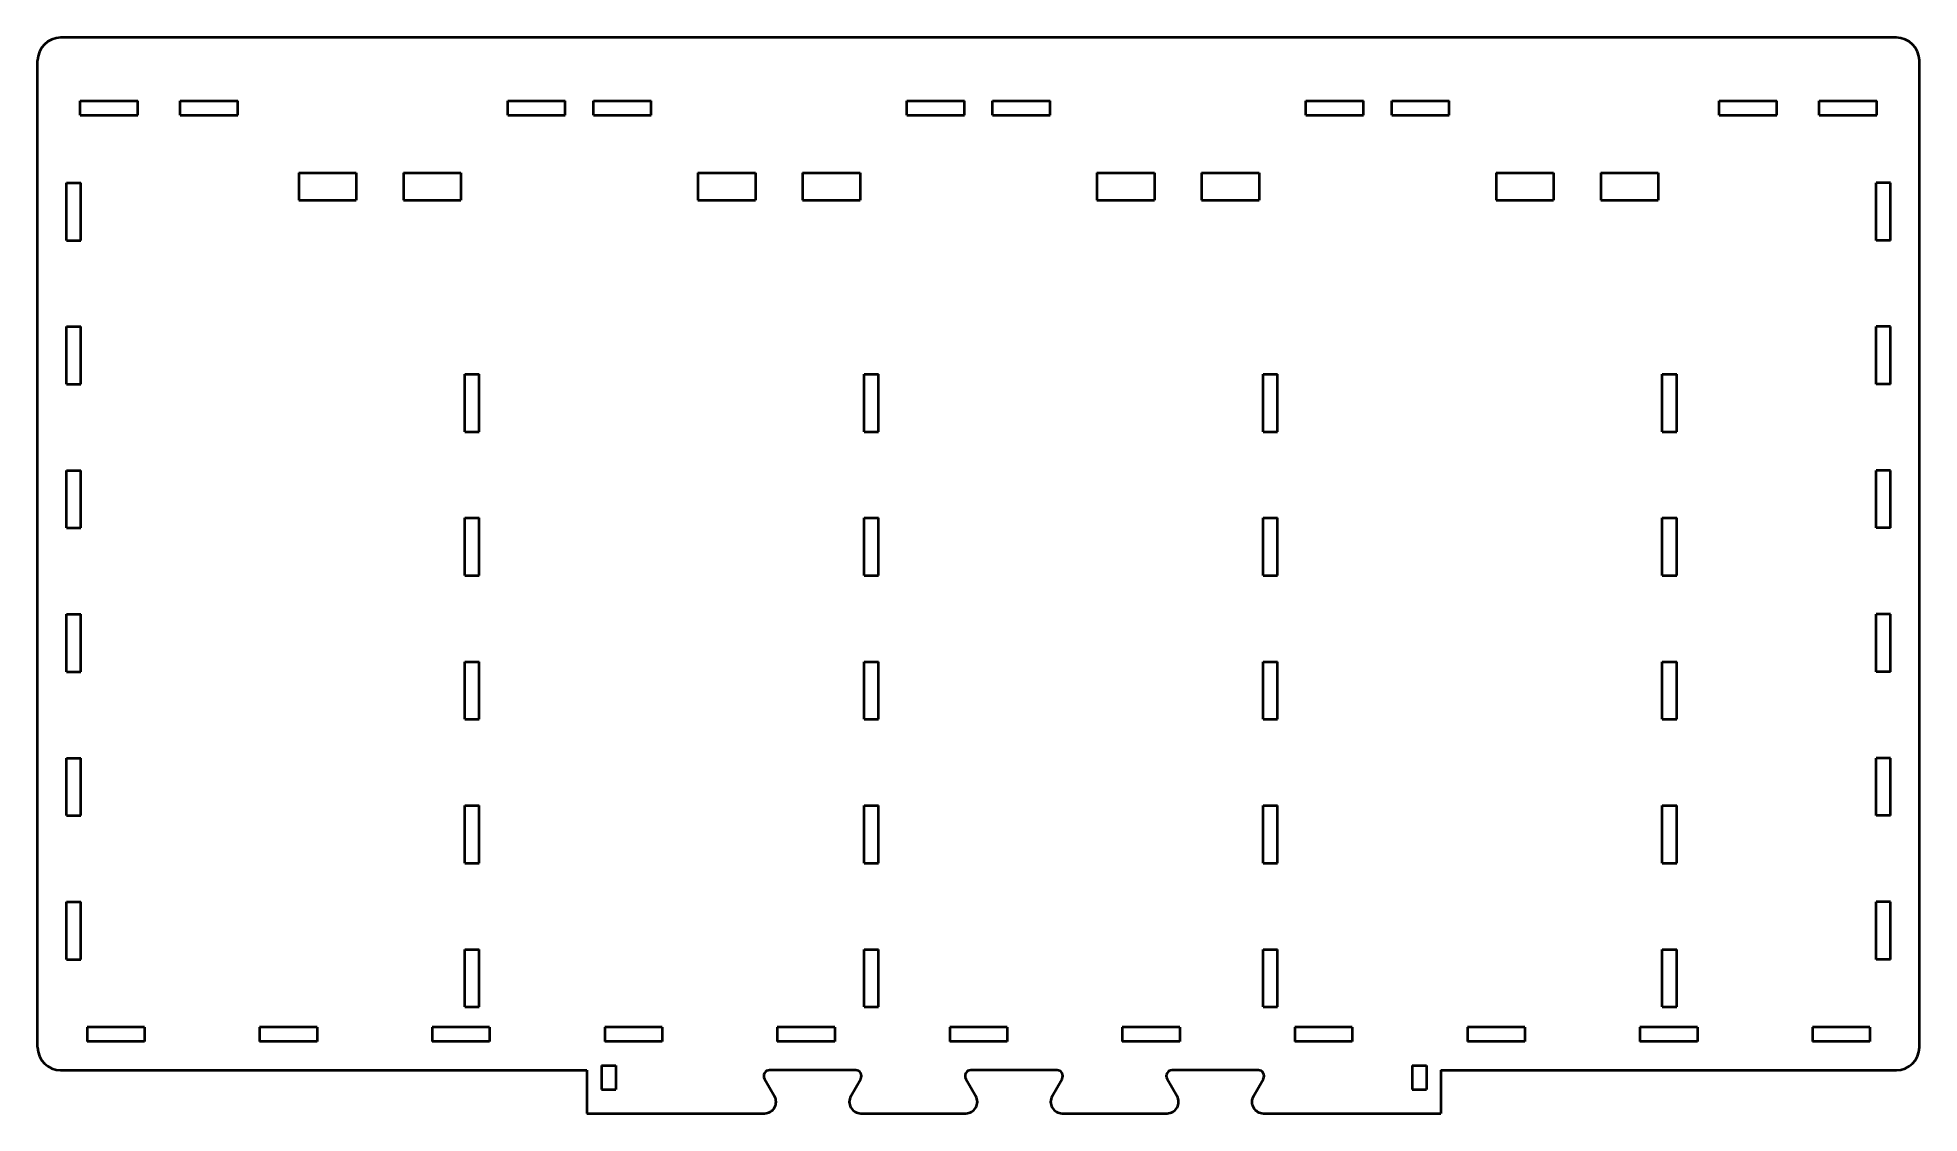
# Model space of a CAD drawing. Header units: inches. Extents: x -13.4 to 3, y -1.5 to 7.8.
import ezdxf

# ---------------------------------------------------------------- set-up
doc = ezdxf.new("R2010")
doc.units = ezdxf.units.IN
doc.header["$MEASUREMENT"] = 0
doc.layers.add('Visible', color=7, linetype='Continuous', lineweight=40)

msp = doc.modelspace()

# ---------------------------------------------------------------- linework, layer by layer
at = {"layer": 'Visible'}
for p, q in [((2.775, 7.8), (-13.185, 7.8)), ((-13.385, -0.975), (-13.385, 7.6)), ((2.975, -0.975), (2.975, 7.6)), ((-13.015, 7.126), (-13.015, 7.251)), ((-13.015, 7.251), (-12.515, 7.251)), ((-12.515, 7.126), (-12.515, 7.251)), ((-12.145, 7.126), (-12.145, 7.251)), ((-12.145, 7.251), (-11.645, 7.251)), ((-11.645, 7.126), (-11.645, 7.251)), ((-9.298, 7.126), (-9.298, 7.251)), ((-9.298, 7.251), (-8.798, 7.251)), ((-8.798, 7.126), (-8.798, 7.251)), ((-8.552, 7.126), (-8.552, 7.251)), ((-8.552, 7.251), (-8.052, 7.251)), ((-8.052, 7.126), (-8.052, 7.251)), ((-5.828, 7.126), (-5.828, 7.251)), ((-5.828, 7.251), (-5.328, 7.251)), ((-5.328, 7.126), (-5.328, 7.251)), ((-5.082, 7.126), (-5.082, 7.251)), ((-5.082, 7.251), (-4.582, 7.251)), ((-4.582, 7.126), (-4.582, 7.251)), ((-2.358, 7.126), (-2.358, 7.251)), ((-2.358, 7.251), (-1.858, 7.251)), ((-1.858, 7.126), (-1.858, 7.251)), ((-1.612, 7.126), (-1.612, 7.251)), ((-1.612, 7.251), (-1.112, 7.251)), ((-1.112, 7.126), (-1.112, 7.251)), ((1.235, 7.126), (1.235, 7.251)), ((1.235, 7.251), (1.735, 7.251)), ((1.735, 7.126), (1.735, 7.251)), ((2.105, 7.126), (2.105, 7.251)), ((2.105, 7.251), (2.605, 7.251)), ((2.605, 7.126), (2.605, 7.251)), ((-13.015, 7.126), (-12.515, 7.126)), ((-12.145, 7.126), (-11.645, 7.126)), ((-9.298, 7.126), (-8.798, 7.126)), ((-8.552, 7.126), (-8.052, 7.126)), ((-5.828, 7.126), (-5.328, 7.126)), ((-5.082, 7.126), (-4.582, 7.126)), ((-2.358, 7.126), (-1.858, 7.126)), ((-1.612, 7.126), (-1.112, 7.126)), ((1.235, 7.126), (1.735, 7.126)), ((2.105, 7.126), (2.605, 7.126)), ((-11.115, 6.626), (-11.115, 6.387)), ((-11.115, 6.626), (-10.615, 6.626)), ((-10.615, 6.626), (-10.615, 6.387)), ((-10.205, 6.626), (-10.205, 6.387)), ((-10.205, 6.626), (-9.705, 6.626)), ((-9.705, 6.626), (-9.705, 6.387)), ((-7.645, 6.626), (-7.645, 6.387)), ((-7.645, 6.626), (-7.145, 6.626)), ((-7.145, 6.626), (-7.145, 6.387)), ((-6.735, 6.626), (-6.735, 6.387)), ((-6.735, 6.626), (-6.235, 6.626)), ((-6.235, 6.626), (-6.235, 6.387)), ((-4.175, 6.626), (-4.175, 6.387)), ((-4.175, 6.626), (-3.675, 6.626)), ((-3.675, 6.626), (-3.675, 6.387)), ((-3.265, 6.626), (-3.265, 6.387)), ((-3.265, 6.626), (-2.765, 6.626)), ((-2.765, 6.626), (-2.765, 6.387)), ((-0.705, 6.626), (-0.705, 6.387)), ((-0.705, 6.626), (-0.205, 6.626)), ((-0.205, 6.626), (-0.205, 6.387)), ((0.205, 6.626), (0.205, 6.387)), ((0.205, 6.626), (0.705, 6.626)), ((0.705, 6.626), (0.705, 6.387)), ((-13.135, 6.038), (-13.135, 6.538)), ((-13.135, 6.538), (-13.01, 6.538)), ((-13.01, 6.038), (-13.01, 6.538)), ((-11.115, 6.387), (-10.615, 6.387)), ((-10.205, 6.387), (-9.705, 6.387)), ((-7.645, 6.387), (-7.145, 6.387)), ((-6.735, 6.387), (-6.235, 6.387)), ((-4.175, 6.387), (-3.675, 6.387)), ((-3.265, 6.387), (-2.765, 6.387)), ((-0.705, 6.387), (-0.205, 6.387)), ((0.205, 6.387), (0.705, 6.387)), ((2.6, 6.038), (2.6, 6.538)), ((2.725, 6.538), (2.6, 6.538)), ((2.725, 6.038), (2.725, 6.538)), ((-13.135, 6.038), (-13.01, 6.038)), ((2.725, 6.038), (2.6, 6.038)), ((-13.135, 4.788), (-13.135, 5.288)), ((-13.135, 5.288), (-13.01, 5.288)), ((-13.01, 4.788), (-13.01, 5.288)), ((2.6, 4.788), (2.6, 5.288)), ((2.725, 5.288), (2.6, 5.288)), ((2.725, 4.788), (2.725, 5.288)), ((-13.135, 4.788), (-13.01, 4.788)), ((-9.67, 4.375), (-9.67, 4.875)), ((-9.67, 4.875), (-9.545, 4.875)), ((-9.545, 4.375), (-9.545, 4.875)), ((-6.2, 4.375), (-6.2, 4.875)), ((-6.2, 4.875), (-6.075, 4.875)), ((-6.075, 4.375), (-6.075, 4.875)), ((-2.73, 4.375), (-2.73, 4.875)), ((-2.73, 4.875), (-2.605, 4.875)), ((-2.605, 4.375), (-2.605, 4.875)), ((0.74, 4.375), (0.74, 4.875)), ((0.74, 4.875), (0.865, 4.875)), ((0.865, 4.375), (0.865, 4.875)), ((2.725, 4.788), (2.6, 4.788)), ((-9.67, 4.375), (-9.545, 4.375)), ((-6.2, 4.375), (-6.075, 4.375)), ((-2.73, 4.375), (-2.605, 4.375)), ((0.74, 4.375), (0.865, 4.375)), ((-13.135, 3.538), (-13.135, 4.038)), ((-13.135, 4.038), (-13.01, 4.038)), ((-13.01, 3.538), (-13.01, 4.038)), ((2.6, 3.538), (2.6, 4.038)), ((2.725, 4.038), (2.6, 4.038)), ((2.725, 3.538), (2.725, 4.038)), ((-9.67, 3.125), (-9.67, 3.625)), ((-9.67, 3.625), (-9.545, 3.625)), ((-9.545, 3.125), (-9.545, 3.625)), ((-6.2, 3.125), (-6.2, 3.625)), ((-6.2, 3.625), (-6.075, 3.625)), ((-6.075, 3.125), (-6.075, 3.625)), ((-2.73, 3.125), (-2.73, 3.625)), ((-2.73, 3.625), (-2.605, 3.625)), ((-2.605, 3.125), (-2.605, 3.625)), ((0.74, 3.125), (0.74, 3.625)), ((0.74, 3.625), (0.865, 3.625)), ((0.865, 3.125), (0.865, 3.625)), ((-13.135, 3.538), (-13.01, 3.538)), ((2.725, 3.538), (2.6, 3.538)), ((-9.67, 3.125), (-9.545, 3.125)), ((-6.2, 3.125), (-6.075, 3.125)), ((-2.73, 3.125), (-2.605, 3.125)), ((0.74, 3.125), (0.865, 3.125)), ((-13.135, 2.288), (-13.135, 2.788)), ((-13.135, 2.788), (-13.01, 2.788)), ((-13.01, 2.288), (-13.01, 2.788)), ((2.6, 2.288), (2.6, 2.788)), ((2.725, 2.788), (2.6, 2.788)), ((2.725, 2.288), (2.725, 2.788)), ((-9.67, 1.875), (-9.67, 2.375)), ((-9.67, 2.375), (-9.545, 2.375)), ((-9.545, 1.875), (-9.545, 2.375)), ((-6.2, 1.875), (-6.2, 2.375)), ((-6.2, 2.375), (-6.075, 2.375)), ((-6.075, 1.875), (-6.075, 2.375)), ((-2.73, 1.875), (-2.73, 2.375)), ((-2.73, 2.375), (-2.605, 2.375)), ((-2.605, 1.875), (-2.605, 2.375)), ((0.74, 1.875), (0.74, 2.375)), ((0.74, 2.375), (0.865, 2.375)), ((0.865, 1.875), (0.865, 2.375)), ((-13.135, 2.288), (-13.01, 2.288)), ((2.725, 2.288), (2.6, 2.288)), ((-9.67, 1.875), (-9.545, 1.875)), ((-6.2, 1.875), (-6.075, 1.875)), ((-2.73, 1.875), (-2.605, 1.875)), ((0.74, 1.875), (0.865, 1.875)), ((-13.135, 1.038), (-13.135, 1.538)), ((-13.135, 1.538), (-13.01, 1.538)), ((-13.01, 1.038), (-13.01, 1.538)), ((2.6, 1.038), (2.6, 1.538)), ((2.725, 1.538), (2.6, 1.538)), ((2.725, 1.038), (2.725, 1.538)), ((-13.135, 1.038), (-13.01, 1.038)), ((-9.67, 0.625), (-9.67, 1.125)), ((-9.67, 1.125), (-9.545, 1.125)), ((-9.545, 0.625), (-9.545, 1.125)), ((-6.2, 0.625), (-6.2, 1.125)), ((-6.2, 1.125), (-6.075, 1.125)), ((-6.075, 0.625), (-6.075, 1.125)), ((-2.73, 0.625), (-2.73, 1.125)), ((-2.73, 1.125), (-2.605, 1.125)), ((-2.605, 0.625), (-2.605, 1.125)), ((0.74, 0.625), (0.74, 1.125)), ((0.74, 1.125), (0.865, 1.125)), ((0.865, 0.625), (0.865, 1.125)), ((2.725, 1.038), (2.6, 1.038)), ((-9.67, 0.625), (-9.545, 0.625)), ((-6.2, 0.625), (-6.075, 0.625)), ((-2.73, 0.625), (-2.605, 0.625)), ((0.74, 0.625), (0.865, 0.625)), ((-13.135, -0.212), (-13.135, 0.288)), ((-13.135, 0.288), (-13.01, 0.288)), ((-13.01, -0.212), (-13.01, 0.288)), ((2.6, -0.212), (2.6, 0.288)), ((2.725, 0.288), (2.6, 0.288)), ((2.725, -0.212), (2.725, 0.288)), ((-9.67, -0.625), (-9.67, -0.125)), ((-9.67, -0.125), (-9.545, -0.125)), ((-9.545, -0.625), (-9.545, -0.125)), ((-6.2, -0.625), (-6.2, -0.125)), ((-6.2, -0.125), (-6.075, -0.125)), ((-6.075, -0.625), (-6.075, -0.125)), ((-2.73, -0.625), (-2.73, -0.125)), ((-2.73, -0.125), (-2.605, -0.125)), ((-2.605, -0.625), (-2.605, -0.125)), ((0.74, -0.625), (0.74, -0.125)), ((0.74, -0.125), (0.865, -0.125)), ((0.865, -0.625), (0.865, -0.125)), ((-13.135, -0.212), (-13.01, -0.212)), ((2.725, -0.212), (2.6, -0.212)), ((-9.67, -0.625), (-9.545, -0.625)), ((-6.2, -0.625), (-6.075, -0.625)), ((-2.73, -0.625), (-2.605, -0.625)), ((0.74, -0.625), (0.865, -0.625)), ((-12.455, -0.8), (-12.955, -0.8)), ((-12.955, -0.8), (-12.955, -0.925)), ((-12.455, -0.8), (-12.455, -0.925)), ((-10.955, -0.8), (-11.455, -0.8)), ((-11.455, -0.8), (-11.455, -0.925)), ((-10.955, -0.8), (-10.955, -0.925)), ((-9.455, -0.8), (-9.955, -0.8)), ((-9.955, -0.8), (-9.955, -0.925)), ((-9.455, -0.8), (-9.455, -0.925)), ((-7.955, -0.8), (-8.455, -0.8)), ((-8.455, -0.8), (-8.455, -0.925)), ((-7.955, -0.8), (-7.955, -0.925)), ((-6.455, -0.8), (-6.955, -0.8)), ((-6.955, -0.8), (-6.955, -0.925)), ((-6.455, -0.8), (-6.455, -0.925)), ((-4.955, -0.8), (-5.455, -0.8)), ((-5.455, -0.8), (-5.455, -0.925)), ((-4.955, -0.8), (-4.955, -0.925)), ((-3.455, -0.8), (-3.955, -0.8)), ((-3.955, -0.8), (-3.955, -0.925)), ((-3.455, -0.8), (-3.455, -0.925)), ((-1.955, -0.8), (-2.455, -0.8)), ((-2.455, -0.8), (-2.455, -0.925)), ((-1.955, -0.8), (-1.955, -0.925)), ((-0.455, -0.8), (-0.955, -0.8)), ((-0.955, -0.8), (-0.955, -0.925)), ((-0.455, -0.8), (-0.455, -0.925)), ((1.045, -0.8), (0.545, -0.8)), ((0.545, -0.8), (0.545, -0.925)), ((1.045, -0.8), (1.045, -0.925)), ((2.545, -0.8), (2.045, -0.8)), ((2.045, -0.8), (2.045, -0.925)), ((2.545, -0.8), (2.545, -0.925)), ((-12.455, -0.925), (-12.955, -0.925)), ((-10.955, -0.925), (-11.455, -0.925)), ((-9.455, -0.925), (-9.955, -0.925)), ((-7.955, -0.925), (-8.455, -0.925)), ((-6.455, -0.925), (-6.955, -0.925)), ((-4.955, -0.925), (-5.455, -0.925)), ((-3.455, -0.925), (-3.955, -0.925)), ((-1.955, -0.925), (-2.455, -0.925)), ((-0.455, -0.925), (-0.955, -0.925)), ((1.045, -0.925), (0.545, -0.925)), ((2.545, -0.925), (2.045, -0.925)), ((-8.484, -1.133), (-8.484, -1.342)), ((-8.484, -1.133), (-8.359, -1.133)), ((-8.359, -1.133), (-8.359, -1.342)), ((-1.435, -1.133), (-1.435, -1.342)), ((-1.435, -1.133), (-1.31, -1.133)), ((-1.31, -1.133), (-1.31, -1.342)), ((-13.185, -1.175), (-8.609, -1.175)), ((-8.609, -1.175), (-8.609, -1.55)), ((-7.065, -1.25), (-6.978, -1.4)), ((-6.272, -1.175), (-7.022, -1.175)), ((-6.315, -1.4), (-6.228, -1.25)), ((-5.315, -1.25), (-5.228, -1.4)), ((-4.522, -1.175), (-5.272, -1.175)), ((-4.565, -1.4), (-4.478, -1.25)), ((-3.565, -1.25), (-3.478, -1.4)), ((-2.772, -1.175), (-3.522, -1.175)), ((-2.815, -1.4), (-2.728, -1.25)), ((-1.185, -1.175), (2.775, -1.175)), ((-1.185, -1.175), (-1.185, -1.55)), ((-8.484, -1.342), (-8.359, -1.342)), ((-1.435, -1.342), (-1.31, -1.342)), ((-8.609, -1.55), (-7.065, -1.55)), ((-6.228, -1.55), (-5.315, -1.55)), ((-4.478, -1.55), (-3.565, -1.55)), ((-2.728, -1.55), (-1.185, -1.55))]:
    msp.add_line(p, q, dxfattribs=at)
for centre, radius, start, end in [((-13.185, 7.6), 0.2, 90, 180), ((2.775, 7.6), 0.2, 0, 90), ((-13.185, -0.975), 0.2, 180, 270), ((2.775, -0.975), 0.2, 270, 0), ((-7.022, -1.225), 0.05, 90, 210), ((-6.272, -1.225), 0.05, 330, 90), ((-5.272, -1.225), 0.05, 90, 210), ((-4.522, -1.225), 0.05, 330, 90), ((-3.522, -1.225), 0.05, 90, 210), ((-2.772, -1.225), 0.05, 330, 90), ((-7.065, -1.45), 0.1, 270, 30), ((-6.228, -1.45), 0.1, 150, 270), ((-5.315, -1.45), 0.1, 270, 30), ((-4.478, -1.45), 0.1, 150, 270), ((-3.565, -1.45), 0.1, 270, 30), ((-2.728, -1.45), 0.1, 150, 270)]:
    msp.add_arc(centre, radius, start, end, dxfattribs=at)

doc.saveas('drawing.dxf')
